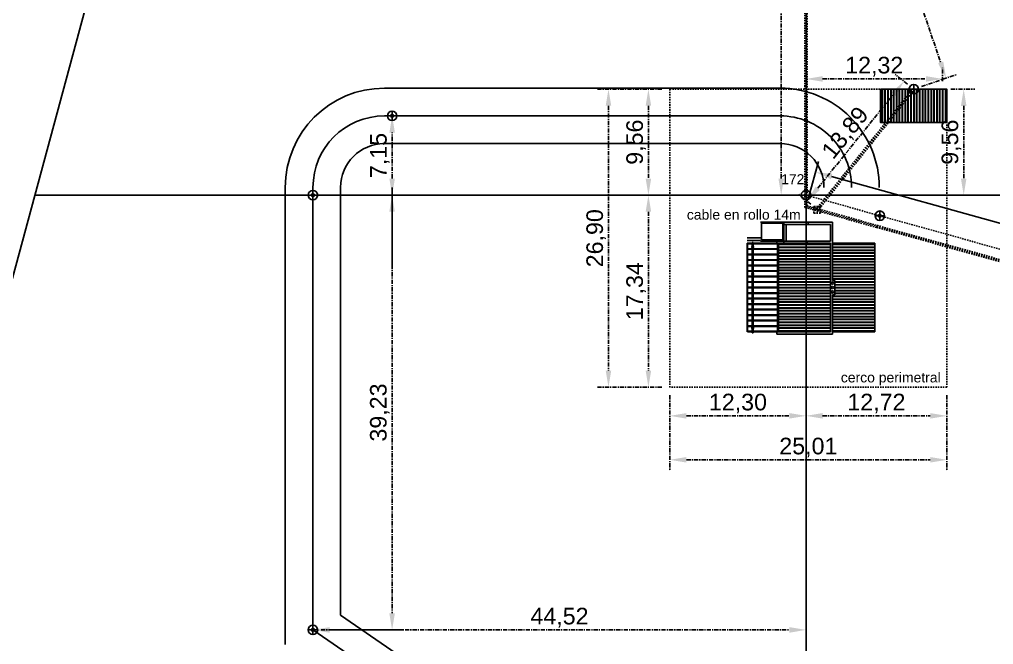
# Model space of a CAD drawing. Header units: millimetres. Extents: x 0 to 6982707, y 6395274 to 12792127.
# Drawn here: x 3491281.6 to 3491369.6, y 6395365 to 6395421.4 of the extents above; entities that cross this region are included whole.
import ezdxf

# ---------------------------------------------------------------- set-up
doc = ezdxf.new("R2010")
doc.units = ezdxf.units.MM
doc.header["$LTSCALE"] = 0.01
doc.linetypes.add('CENTER', pattern=[50.8, 31.75, -6.35, 6.35, -6.35])
doc.linetypes.add('DASHED', pattern=[19.05, 12.7, -6.35])
for name, color, linetype in [('auxiliar', 1, 'Continuous'), ('loteo', 4, 'Continuous'), ('mamposteria', 3, 'Continuous'), ('MEDIDALOTE', 2, 'Continuous')]:
    doc.layers.add(name, color=color, linetype=linetype)
doc.styles.add('ARIAL', font='arial.ttf')
doc.styles.add('FIJOS', font='times.ttf')
doc.styles.add('GENERAL', font='sanss___.ttf')
doc.dimstyles.new('implantacion', dxfattribs={"dimscale": 5, "dimtxt": 0.3, "dimasz": 0.3, "dimexe": 0.2, "dimexo": 0.145, "dimgap": 0.04, "dimtad": 1, "dimzin": 0, "dimdsep": 46, "dimlunit": 6, "dimtxsty": 'GENERAL', "dimcen": 0.2, "dimclrd": 251, "dimclre": 251, "dimclrt": 251, "dimaunit": 1, "dimadec": 3, "dimazin": 0, "dimtfac": 1, "dimtmove": 2, "dimatfit": 3, "dimldrblk": 'cotaangulo', "dimfxl": 1.25, "dimtolj": 1, "dimtzin": 0, "dimarcsym": 0})
doc.dimstyles.new('PERIMETRO', dxfattribs={"dimtxt": 10, "dimasz": 2, "dimexe": 1.25, "dimexo": 0.625, "dimgap": 0.01, "dimtad": 1, "dimjust": 2, "dimzin": 1, "dimdsep": 46, "dimtxsty": 'FIJOS', "dimblk1": 'NONE', "dimsah": 1, "dimcen": 0, "dimse1": 1, "dimse2": 1, "dimsd1": 1, "dimsd2": 1, "dimclrd": 256, "dimclre": 256, "dimclrt": 2, "dimaunit": 1, "dimadec": 0, "dimazin": 0, "dimtfac": 1, "dimtofl": 0, "dimtmove": 0, "dimatfit": 3, "dimldrblk": 'NONE', "dimfxl": 1, "dimtolj": 1, "dimtzin": 0, "dimarcsym": 0})

# ---------------------------------------------------------------- blocks, each defined once
blk = doc.blocks.new('*D31')
at = {"layer": 'Defpoints', "color": 0, "transparency": 16777216}
for p in [(3491305.292, 6395502.548), (3491308.32, 6395501.658), (3491265.393, 6395366.779)]:
    blk.add_point(p, dxfattribs=at)
at = {"layer": 'MEDIDALOTE', "color": 2, "transparency": 16777216, "insert": (3491286.747, 6395433.718), "char_height": 10, "attachment_point": 5, "rotation": 73.62332, "style": 'FIJOS'}
blk.add_mtext('\\A1;{\\fArial|b0|i0|c0|p34;\\H0.3x;\\C4;136.34}', dxfattribs=at)
blk = doc.blocks.new('_NONE')
at = {"color": 0, "linetype": 'ByBlock'}
blk.add_circle((0, 0), 0.25, dxfattribs=at)
blk = doc.blocks.new('*D37')
at = {"layer": 'Defpoints', "color": 0, "ltscale": 0.03, "transparency": 16777216}
for p in [(3491352.669, 6395404.493), (3491409.069, 6395392.169), (3491408.201, 6395389.05)]:
    blk.add_point(p, dxfattribs=at)
at = {"layer": 'mamposteria', "color": 251, "lineweight": -2, "ltscale": 0.03, "transparency": 16777216}
for p, q in [((3491352.863, 6395405.192), (3491353.804, 6395408.575)), ((3491354.981, 6395407.21), (3491407.623, 6395392.57)), ((3491408.396, 6395389.749), (3491409.337, 6395393.132))]:
    blk.add_line(p, q, dxfattribs=at)
at = {"layer": 'mamposteria', "color": 251, "ltscale": 0.03, "transparency": 16777216}
for points in [[(3491355.048, 6395407.45), (3491354.914, 6395406.969), (3491353.536, 6395407.611)], [(3491407.69, 6395392.811), (3491407.556, 6395392.33), (3491409.069, 6395392.169)]]:
    blk.add_solid(points, dxfattribs=at)
at = {"layer": 'mamposteria', "color": 251, "ltscale": 0.03, "transparency": 16777216, "insert": (3491381.599, 6395400.956), "char_height": 1.5, "attachment_point": 5, "rotation": 344.45954, "style": 'GENERAL'}
blk.add_mtext('\\A1;57,64', dxfattribs=at)
blk = doc.blocks.new('cotaangulo')
at = {"color": 3}
for points in [[(0, 0), (-1.273, 1.273)], [(0, 0), (-1.273, -1.273)]]:
    blk.add_lwpolyline(points, dxfattribs=at)
at = {"color": 1}
for points in [[(0, 0), (-2, 0)], [(0, -1.207), (0, 0), (0, 0.5)]]:
    blk.add_lwpolyline(points, dxfattribs=at)
blk = doc.blocks.new('*D38')
at = {"layer": 'Defpoints', "color": 0, "linetype": 'CENTER', "ltscale": 1.2, "transparency": 16777216}
for p in [(3491427.463, 6395454.593), (3491359.334, 6395403.675), (3491407.363, 6395397.771), (3491409.433, 6395389.746), (3491390.94, 6395323.235)]:
    blk.add_point(p, dxfattribs=at)
at = {"layer": 'loteo', "color": 251, "linetype": 'CENTER', "lineweight": -2, "ltscale": 1.2, "transparency": 16777216}
blk.add_arc((3491409.433, 6395389.746), 8.288, 84.84624, 154.07737, dxfattribs=at)
at = {"layer": 'loteo', "color": 251, "linetype": 'CENTER', "ltscale": 1.2, "transparency": 16777216}
for points in [[(3491410.222, 6395398.246), (3491410.132, 6395397.754), (3491411.653, 6395397.73)], [(3491402.213, 6395393.28), (3491401.745, 6395393.457), (3491401.448, 6395391.966)]]:
    blk.add_solid(points, dxfattribs=at)
at = {"layer": 'loteo', "color": 251, "linetype": 'CENTER', "ltscale": 1.2, "transparency": 16777216, "insert": (3491404.878, 6395397.808), "char_height": 1.5, "attachment_point": 5, "rotation": 29.46181, "style": 'GENERAL'}
blk.add_mtext('\\A1;90°0\'0"', dxfattribs=at)
blk = doc.blocks.new('*D39')
at = {"layer": 'Defpoints', "color": 0, "linetype": 'CENTER', "ltscale": 1.2, "transparency": 16777216}
for p in [(3491340.373, 6395388.193), (3491352.669, 6395388.193), (3491352.669, 6395385.616)]:
    blk.add_point(p, dxfattribs=at)
at = {"layer": 'loteo', "color": 251, "linetype": 'CENTER', "lineweight": -2, "ltscale": 1.2, "transparency": 16777216}
for p, q in [((3491340.373, 6395387.468), (3491340.373, 6395384.616)), ((3491352.669, 6395387.468), (3491352.669, 6395384.616)), ((3491341.873, 6395385.616), (3491351.169, 6395385.616))]:
    blk.add_line(p, q, dxfattribs=at)
at = {"layer": 'loteo', "color": 251, "linetype": 'CENTER', "ltscale": 1.2, "transparency": 16777216}
for points in [[(3491341.873, 6395385.866), (3491341.873, 6395385.366), (3491340.373, 6395385.616)], [(3491351.169, 6395385.866), (3491351.169, 6395385.366), (3491352.669, 6395385.616)]]:
    blk.add_solid(points, dxfattribs=at)
at = {"layer": 'loteo', "color": 251, "linetype": 'CENTER', "ltscale": 1.2, "transparency": 16777216, "insert": (3491346.521, 6395386.722), "char_height": 1.5, "attachment_point": 5, "style": 'GENERAL'}
blk.add_mtext('\\A1;12,30', dxfattribs=at)
blk = doc.blocks.new('*D40')
at = {"layer": 'Defpoints', "color": 0, "linetype": 'CENTER', "ltscale": 1.2, "transparency": 16777216}
for p in [(3491352.669, 6395388.193), (3491365.384, 6395388.193), (3491365.384, 6395385.616)]:
    blk.add_point(p, dxfattribs=at)
at = {"layer": 'loteo', "color": 251, "linetype": 'CENTER', "lineweight": -2, "ltscale": 1.2, "transparency": 16777216}
for p, q in [((3491352.669, 6395387.468), (3491352.669, 6395384.616)), ((3491365.384, 6395387.468), (3491365.384, 6395384.616)), ((3491354.169, 6395385.616), (3491363.884, 6395385.616))]:
    blk.add_line(p, q, dxfattribs=at)
at = {"layer": 'loteo', "color": 251, "linetype": 'CENTER', "ltscale": 1.2, "transparency": 16777216}
for points in [[(3491354.169, 6395385.866), (3491354.169, 6395385.366), (3491352.669, 6395385.616)], [(3491363.884, 6395385.866), (3491363.884, 6395385.366), (3491365.384, 6395385.616)]]:
    blk.add_solid(points, dxfattribs=at)
at = {"layer": 'loteo', "color": 251, "linetype": 'CENTER', "ltscale": 1.2, "transparency": 16777216, "insert": (3491359.026, 6395386.722), "char_height": 1.5, "attachment_point": 5, "style": 'GENERAL'}
blk.add_mtext('\\A1;12,72', dxfattribs=at)
blk = doc.blocks.new('*D41')
at = {"layer": 'Defpoints', "color": 0, "linetype": 'CENTER', "ltscale": 1.2, "transparency": 16777216}
for p in [(3491340.373, 6395415.093), (3491338.438, 6395405.531), (3491340.373, 6395405.531)]:
    blk.add_point(p, dxfattribs=at)
at = {"layer": 'loteo', "color": 251, "linetype": 'CENTER', "lineweight": -2, "ltscale": 1.2, "transparency": 16777216}
for p, q in [((3491339.648, 6395415.093), (3491337.438, 6395415.093)), ((3491338.438, 6395413.593), (3491338.438, 6395407.031)), ((3491339.648, 6395405.531), (3491337.438, 6395405.531))]:
    blk.add_line(p, q, dxfattribs=at)
at = {"layer": 'loteo', "color": 251, "linetype": 'CENTER', "ltscale": 1.2, "transparency": 16777216}
for points in [[(3491338.188, 6395413.593), (3491338.688, 6395413.593), (3491338.438, 6395415.093)], [(3491338.188, 6395407.031), (3491338.688, 6395407.031), (3491338.438, 6395405.531)]]:
    blk.add_solid(points, dxfattribs=at)
at = {"layer": 'loteo', "color": 251, "linetype": 'CENTER', "ltscale": 1.2, "transparency": 16777216, "insert": (3491337.332, 6395410.312), "char_height": 1.5, "attachment_point": 5, "rotation": 90, "style": 'GENERAL'}
blk.add_mtext('\\A1;9,56', dxfattribs=at)
blk = doc.blocks.new('*D42')
at = {"layer": 'Defpoints', "color": 0, "linetype": 'CENTER', "ltscale": 1.2, "transparency": 16777216}
for p in [(3491340.373, 6395405.531), (3491338.438, 6395388.193), (3491340.373, 6395388.193)]:
    blk.add_point(p, dxfattribs=at)
at = {"layer": 'loteo', "color": 251, "linetype": 'CENTER', "lineweight": -2, "ltscale": 1.2, "transparency": 16777216}
for p, q in [((3491339.648, 6395405.531), (3491337.438, 6395405.531)), ((3491338.438, 6395404.031), (3491338.438, 6395389.693)), ((3491339.648, 6395388.193), (3491337.438, 6395388.193))]:
    blk.add_line(p, q, dxfattribs=at)
at = {"layer": 'loteo', "color": 251, "linetype": 'CENTER', "ltscale": 1.2, "transparency": 16777216}
for points in [[(3491338.188, 6395404.031), (3491338.688, 6395404.031), (3491338.438, 6395405.531)], [(3491338.188, 6395389.693), (3491338.688, 6395389.693), (3491338.438, 6395388.193)]]:
    blk.add_solid(points, dxfattribs=at)
at = {"layer": 'loteo', "color": 251, "linetype": 'CENTER', "ltscale": 1.2, "transparency": 16777216, "insert": (3491337.332, 6395396.862), "char_height": 1.5, "attachment_point": 5, "rotation": 90, "style": 'GENERAL'}
blk.add_mtext('\\A1;17,34', dxfattribs=at)
blk = doc.blocks.new('*D43')
at = {"layer": 'Defpoints', "color": 0, "linetype": 'CENTER', "ltscale": 1.2, "transparency": 16777216}
for p in [(3491340.373, 6395415.093), (3491334.832, 6395388.193), (3491340.373, 6395388.193)]:
    blk.add_point(p, dxfattribs=at)
at = {"layer": 'loteo', "color": 251, "linetype": 'CENTER', "lineweight": -2, "ltscale": 1.2, "transparency": 16777216}
for p, q in [((3491339.648, 6395415.093), (3491333.832, 6395415.093)), ((3491334.832, 6395413.593), (3491334.832, 6395389.693)), ((3491339.648, 6395388.193), (3491333.832, 6395388.193))]:
    blk.add_line(p, q, dxfattribs=at)
at = {"layer": 'loteo', "color": 251, "linetype": 'CENTER', "ltscale": 1.2, "transparency": 16777216}
for points in [[(3491334.582, 6395413.593), (3491335.082, 6395413.593), (3491334.832, 6395415.093)], [(3491334.582, 6395389.693), (3491335.082, 6395389.693), (3491334.832, 6395388.193)]]:
    blk.add_solid(points, dxfattribs=at)
at = {"layer": 'loteo', "color": 251, "linetype": 'CENTER', "ltscale": 1.2, "transparency": 16777216, "insert": (3491333.725, 6395401.643), "char_height": 1.5, "attachment_point": 5, "rotation": 90, "style": 'GENERAL'}
blk.add_mtext('\\A1;26,90', dxfattribs=at)
blk = doc.blocks.new('*D44')
at = {"layer": 'Defpoints', "color": 0, "linetype": 'CENTER', "ltscale": 1.2, "transparency": 16777216}
for p in [(3491340.373, 6395388.193), (3491365.384, 6395388.193), (3491365.384, 6395381.648)]:
    blk.add_point(p, dxfattribs=at)
at = {"layer": 'loteo', "color": 251, "linetype": 'CENTER', "lineweight": -2, "ltscale": 1.2, "transparency": 16777216}
for p, q in [((3491340.373, 6395387.468), (3491340.373, 6395380.648)), ((3491365.384, 6395387.468), (3491365.384, 6395380.648)), ((3491341.873, 6395381.648), (3491363.884, 6395381.648))]:
    blk.add_line(p, q, dxfattribs=at)
at = {"layer": 'loteo', "color": 251, "linetype": 'CENTER', "ltscale": 1.2, "transparency": 16777216}
for points in [[(3491341.873, 6395381.898), (3491341.873, 6395381.398), (3491340.373, 6395381.648)], [(3491363.884, 6395381.898), (3491363.884, 6395381.398), (3491365.384, 6395381.648)]]:
    blk.add_solid(points, dxfattribs=at)
at = {"layer": 'loteo', "color": 251, "linetype": 'CENTER', "ltscale": 1.2, "transparency": 16777216, "insert": (3491352.879, 6395382.754), "char_height": 1.5, "attachment_point": 5, "style": 'GENERAL'}
blk.add_mtext('\\A1;25,01', dxfattribs=at)
blk = doc.blocks.new('*D45')
at = {"layer": 'Defpoints', "color": 0, "linetype": 'CENTER', "ltscale": 1.2, "transparency": 16777216}
for p in [(3491308.15, 6395366.3), (3491352.669, 6395366.3), (3491352.669, 6395366.3)]:
    blk.add_point(p, dxfattribs=at)
at = {"layer": 'loteo', "color": 251, "linetype": 'CENTER', "lineweight": -2, "ltscale": 1.2, "transparency": 16777216}
for p, q in [((3491308.15, 6395367.025), (3491308.15, 6395367.3)), ((3491352.669, 6395367.025), (3491352.669, 6395367.3)), ((3491309.65, 6395366.3), (3491351.169, 6395366.3))]:
    blk.add_line(p, q, dxfattribs=at)
at = {"layer": 'loteo', "color": 251, "linetype": 'CENTER', "ltscale": 1.2, "transparency": 16777216}
for points in [[(3491309.65, 6395366.55), (3491309.65, 6395366.05), (3491308.15, 6395366.3)], [(3491351.169, 6395366.55), (3491351.169, 6395366.05), (3491352.669, 6395366.3)]]:
    blk.add_solid(points, dxfattribs=at)
at = {"layer": 'loteo', "color": 251, "linetype": 'CENTER', "ltscale": 1.2, "transparency": 16777216, "insert": (3491330.409, 6395367.406), "char_height": 1.5, "attachment_point": 5, "style": 'GENERAL'}
blk.add_mtext('\\A1;44,52', dxfattribs=at)
blk = doc.blocks.new('*D33')
at = {"layer": 'Defpoints', "color": 0, "linetype": 'CENTER', "ltscale": 1.2, "transparency": 16777216}
for p in [(3491308.432, 6395405.531), (3491308.15, 6395366.3), (3491315.295, 6395366.3)]:
    blk.add_point(p, dxfattribs=at)
at = {"layer": 'loteo', "color": 251, "linetype": 'CENTER', "lineweight": -2, "ltscale": 1.2, "transparency": 16777216}
for p, q in [((3491309.157, 6395405.531), (3491316.295, 6395405.531)), ((3491315.295, 6395404.031), (3491315.295, 6395367.8)), ((3491308.875, 6395366.3), (3491316.295, 6395366.3))]:
    blk.add_line(p, q, dxfattribs=at)
at = {"layer": 'loteo', "color": 251, "linetype": 'CENTER', "ltscale": 1.2, "transparency": 16777216}
for points in [[(3491315.045, 6395404.031), (3491315.545, 6395404.031), (3491315.295, 6395405.531)], [(3491315.045, 6395367.8), (3491315.545, 6395367.8), (3491315.295, 6395366.3)]]:
    blk.add_solid(points, dxfattribs=at)
at = {"layer": 'loteo', "color": 251, "linetype": 'CENTER', "ltscale": 1.2, "transparency": 16777216, "insert": (3491314.188, 6395385.916), "char_height": 1.5, "attachment_point": 5, "rotation": 90, "style": 'GENERAL'}
blk.add_mtext('\\A1;39,23', dxfattribs=at)
blk = doc.blocks.new('*D34')
at = {"layer": 'Defpoints', "color": 0, "linetype": 'CENTER', "ltscale": 1.2, "transparency": 16777216}
for p in [(3491314.857, 6395412.683), (3491315.3, 6395412.683), (3491314.857, 6395405.531)]:
    blk.add_point(p, dxfattribs=at)
at = {"layer": 'loteo', "color": 251, "linetype": 'CENTER', "lineweight": -2, "ltscale": 1.2, "transparency": 16777216}
for p, q in [((3491315.582, 6395412.683), (3491316.3, 6395412.683)), ((3491315.3, 6395407.031), (3491315.3, 6395411.183)), ((3491315.582, 6395405.531), (3491316.3, 6395405.531))]:
    blk.add_line(p, q, dxfattribs=at)
at = {"layer": 'loteo', "color": 251, "linetype": 'CENTER', "ltscale": 1.2, "transparency": 16777216}
for points in [[(3491315.05, 6395411.183), (3491315.55, 6395411.183), (3491315.3, 6395412.683)], [(3491315.05, 6395407.031), (3491315.55, 6395407.031), (3491315.3, 6395405.531)]]:
    blk.add_solid(points, dxfattribs=at)
at = {"layer": 'loteo', "color": 251, "linetype": 'CENTER', "ltscale": 1.2, "transparency": 16777216, "insert": (3491314.193, 6395409.107), "char_height": 1.5, "attachment_point": 5, "rotation": 90, "style": 'GENERAL'}
blk.add_mtext('\\A1;7,15', dxfattribs=at)
blk = doc.blocks.new('*D46')
at = {"layer": 'Defpoints', "color": 0, "linetype": 'CENTER', "ltscale": 1.2, "transparency": 16777216}
for p in [(3491350.428, 6395443.631), (3491352.669, 6395443.631), (3491352.669, 6395405.531)]:
    blk.add_point(p, dxfattribs=at)
at = {"layer": 'loteo', "color": 251, "linetype": 'CENTER', "lineweight": -2, "ltscale": 1.2, "transparency": 16777216}
for p, q in [((3491351.944, 6395443.631), (3491349.428, 6395443.631)), ((3491350.428, 6395407.031), (3491350.428, 6395442.131)), ((3491351.944, 6395405.531), (3491349.428, 6395405.531))]:
    blk.add_line(p, q, dxfattribs=at)
at = {"layer": 'loteo', "color": 251, "linetype": 'CENTER', "ltscale": 1.2, "transparency": 16777216}
for points in [[(3491350.178, 6395442.131), (3491350.678, 6395442.131), (3491350.428, 6395443.631)], [(3491350.178, 6395407.031), (3491350.678, 6395407.031), (3491350.428, 6395405.531)]]:
    blk.add_solid(points, dxfattribs=at)
at = {"layer": 'loteo', "color": 251, "linetype": 'CENTER', "ltscale": 1.2, "transparency": 16777216, "insert": (3491349.321, 6395424.581), "char_height": 1.5, "attachment_point": 5, "rotation": 90, "style": 'GENERAL'}
blk.add_mtext('\\A1;38,10', dxfattribs=at)
blk = doc.blocks.new('*D47')
at = {"layer": 'Defpoints', "color": 0, "linetype": 'CENTER', "ltscale": 1.2, "transparency": 16777216}
for p in [(3491361.511, 6395415.801), (3491362.394, 6395415.088), (3491353.669, 6395404.275)]:
    blk.add_point(p, dxfattribs=at)
at = {"layer": 'loteo', "color": 251, "linetype": 'CENTER', "lineweight": -2, "ltscale": 1.2, "transparency": 16777216}
for p, q in [((3491361.83, 6395415.543), (3491360.732, 6395416.429)), ((3491353.727, 6395406.156), (3491360.569, 6395414.634)), ((3491353.104, 6395404.731), (3491352.007, 6395405.616))]:
    blk.add_line(p, q, dxfattribs=at)
at = {"layer": 'loteo', "color": 251, "linetype": 'CENTER', "ltscale": 1.2, "transparency": 16777216}
for points in [[(3491360.374, 6395414.791), (3491360.763, 6395414.477), (3491361.511, 6395415.801)], [(3491353.533, 6395406.313), (3491353.922, 6395405.999), (3491352.785, 6395404.988)]]:
    blk.add_solid(points, dxfattribs=at)
at = {"layer": 'loteo', "color": 251, "linetype": 'CENTER', "ltscale": 1.2, "transparency": 16777216, "insert": (3491356.287, 6395411.089), "char_height": 1.5, "attachment_point": 5, "rotation": 51.09766, "style": 'GENERAL'}
blk.add_mtext('\\A1;13,89', dxfattribs=at)
blk = doc.blocks.new('*D48')
at = {"layer": 'Defpoints', "color": 0, "linetype": 'CENTER', "ltscale": 1.2, "transparency": 16777216}
for p in [(3491365.024, 6395415.088), (3491365.384, 6395405.531), (3491366.905, 6395405.531)]:
    blk.add_point(p, dxfattribs=at)
at = {"layer": 'loteo', "color": 251, "linetype": 'CENTER', "lineweight": -2, "ltscale": 1.2, "transparency": 16777216}
for p, q in [((3491365.749, 6395415.088), (3491367.905, 6395415.088)), ((3491366.905, 6395413.588), (3491366.905, 6395407.031)), ((3491366.109, 6395405.531), (3491367.905, 6395405.531))]:
    blk.add_line(p, q, dxfattribs=at)
at = {"layer": 'loteo', "color": 251, "linetype": 'CENTER', "ltscale": 1.2, "transparency": 16777216}
for points in [[(3491366.655, 6395413.588), (3491367.155, 6395413.588), (3491366.905, 6395415.088)], [(3491366.655, 6395407.031), (3491367.155, 6395407.031), (3491366.905, 6395405.531)]]:
    blk.add_solid(points, dxfattribs=at)
at = {"layer": 'loteo', "color": 251, "linetype": 'CENTER', "ltscale": 1.2, "transparency": 16777216, "insert": (3491365.799, 6395410.31), "char_height": 1.5, "attachment_point": 5, "rotation": 90, "style": 'GENERAL'}
blk.add_mtext('\\A1;9,56', dxfattribs=at)
blk = doc.blocks.new('*D49')
at = {"layer": 'Defpoints', "color": 0, "linetype": 'CENTER', "ltscale": 1.2, "transparency": 16777216}
for p in [(3491364.991, 6395416.017), (3491352.669, 6395415.093), (3491364.991, 6395415.088)]:
    blk.add_point(p, dxfattribs=at)
at = {"layer": 'loteo', "color": 251, "linetype": 'CENTER', "lineweight": -2, "ltscale": 1.2, "transparency": 16777216}
for p, q in [((3491352.669, 6395415.818), (3491352.669, 6395417.017)), ((3491364.991, 6395415.813), (3491364.991, 6395417.017)), ((3491354.169, 6395416.017), (3491363.491, 6395416.017))]:
    blk.add_line(p, q, dxfattribs=at)
at = {"layer": 'loteo', "color": 251, "linetype": 'CENTER', "ltscale": 1.2, "transparency": 16777216}
for points in [[(3491354.169, 6395416.267), (3491354.169, 6395415.767), (3491352.669, 6395416.017)], [(3491363.491, 6395416.267), (3491363.491, 6395415.767), (3491364.991, 6395416.017)]]:
    blk.add_solid(points, dxfattribs=at)
at = {"layer": 'loteo', "color": 251, "linetype": 'CENTER', "ltscale": 1.2, "transparency": 16777216, "insert": (3491358.83, 6395417.124), "char_height": 1.5, "attachment_point": 5, "style": 'GENERAL'}
blk.add_mtext('\\A1;12,32', dxfattribs=at)
blk = doc.blocks.new('*D52')
at = {"layer": 'Defpoints', "color": 0, "linetype": 'CENTER', "ltscale": 1.2, "transparency": 16777216}
for p in [(3491352.669, 6395443.636), (3491365.313, 6395416.087), (3491362.398, 6395415.093)]:
    blk.add_point(p, dxfattribs=at)
at = {"layer": 'loteo', "color": 251, "linetype": 'CENTER', "lineweight": -2, "ltscale": 1.2, "transparency": 16777216}
for p, q in [((3491353.355, 6395443.87), (3491356.53, 6395444.953)), ((3491356.068, 6395443.21), (3491364.829, 6395417.507)), ((3491363.084, 6395415.327), (3491366.26, 6395416.41))]:
    blk.add_line(p, q, dxfattribs=at)
at = {"layer": 'loteo', "color": 251, "linetype": 'CENTER', "ltscale": 1.2, "transparency": 16777216}
for points in [[(3491356.305, 6395443.291), (3491355.831, 6395443.13), (3491355.584, 6395444.63)], [(3491365.066, 6395417.587), (3491364.593, 6395417.426), (3491365.313, 6395416.087)]]:
    blk.add_solid(points, dxfattribs=at)
at = {"layer": 'loteo', "color": 251, "linetype": 'CENTER', "ltscale": 1.2, "transparency": 16777216, "insert": (3491361.496, 6395430.715), "char_height": 1.5, "attachment_point": 5, "rotation": 288.82282, "style": 'GENERAL'}
blk.add_mtext('\\A1;30,16', dxfattribs=at)

msp = doc.modelspace()

# ---------------------------------------------------------------- linework, layer by layer
at = {"layer": 'auxiliar', "linetype": 'DASHED'}
for p, q in [((3491352.569, 6395404.417), (3491352.569, 6395443.631)), ((3491352.669, 6395404.493), (3491352.669, 6395443.631)), ((3491352.771, 6395404.568), (3491352.769, 6395443.631)), ((3491340.373, 6395415.093), (3491365.384, 6395415.093)), ((3491340.373, 6395415.093), (3491340.373, 6395388.193)), ((3491353.591, 6395404.277), (3491362.316, 6395415.151)), ((3491353.669, 6395404.215), (3491362.394, 6395415.088)), ((3491353.747, 6395404.152), (3491362.472, 6395415.025)), ((3491359.384, 6395415.093), (3491359.384, 6395412.093)), ((3491365.384, 6395415.093), (3491365.384, 6395388.193)), ((3491359.384, 6395412.093), (3491365.384, 6395412.093)), ((3491352.669, 6395405.531), (3491359.334, 6395403.675)), ((3491352.569, 6395404.417), (3491359.039, 6395402.616)), ((3491352.669, 6395404.493), (3491359.066, 6395402.712)), ((3491352.771, 6395404.568), (3491359.093, 6395402.808)), ((3491353.969, 6395404.515), (3491353.369, 6395404.515)), ((3491353.369, 6395403.915), (3491353.369, 6395404.515)), ((3491353.969, 6395404.215), (3491353.369, 6395404.215)), ((3491353.669, 6395403.915), (3491353.669, 6395404.515)), ((3491353.969, 6395403.915), (3491353.969, 6395404.515)), ((3491353.969, 6395403.915), (3491353.369, 6395403.915)), ((3491359.334, 6395403.675), (3491409.433, 6395389.746)), ((3491359.039, 6395402.616), (3491408.271, 6395388.927)), ((3491359.066, 6395402.712), (3491408.298, 6395389.023)), ((3491359.093, 6395402.808), (3491408.325, 6395389.12)), ((3491365.384, 6395388.193), (3491340.373, 6395388.193))]:
    msp.add_line(p, q, dxfattribs=at)
at = {"layer": 'loteo', "ltscale": 0.01}
for p, q in [((3491307.539, 6395496.031), (3491268.789, 6395352.914)), ((3491315.3, 6395412.256), (3491315.299, 6395413.11)), ((3491314.873, 6395412.683), (3491315.3, 6395412.683)), ((3491315.3, 6395412.683), (3491315.727, 6395412.683)), ((3491308.15, 6395405.104), (3491308.149, 6395405.958)), ((3491307.723, 6395405.531), (3491308.15, 6395405.531)), ((3491308.15, 6395405.531), (3491308.577, 6395405.531)), ((3491352.242, 6395405.531), (3491352.669, 6395405.531)), ((3491352.242, 6395405.531), (3491352.669, 6395405.531)), ((3491352.669, 6395405.531), (3491353.096, 6395405.531)), ((3491352.669, 6395405.531), (3491353.096, 6395405.531)), ((3491358.907, 6395403.675), (3491359.334, 6395403.675)), ((3491358.907, 6395403.675), (3491359.334, 6395403.675)), ((3491359.335, 6395403.248), (3491359.333, 6395404.102)), ((3491359.334, 6395403.675), (3491359.761, 6395403.675)), ((3491350.669, 6395403.093), (3491355.069, 6395403.093)), ((3491350.669, 6395402.893), (3491350.669, 6395403.093)), ((3491350.669, 6395402.893), (3491350.669, 6395401.393)), ((3491355.069, 6395401.393), (3491355.069, 6395403.093)), ((3491355.069, 6395401.583), (3491355.069, 6395401.393)), ((3491350.019, 6395401.393), (3491350.019, 6395401.193)), ((3491350.469, 6395401.393), (3491350.019, 6395401.393)), ((3491350.019, 6395401.393), (3491350.669, 6395401.393)), ((3491350.469, 6395401.193), (3491350.019, 6395401.193)), ((3491350.669, 6395401.193), (3491350.019, 6395401.193)), ((3491350.089, 6395401.193), (3491350.089, 6395393.193)), ((3491350.189, 6395401.193), (3491354.869, 6395401.193)), ((3491350.189, 6395401.193), (3491354.869, 6395401.193)), ((3491350.189, 6395401.193), (3491350.189, 6395393.193)), ((3491354.869, 6395401.193), (3491350.189, 6395401.193)), ((3491350.669, 6395401.393), (3491350.669, 6395401.193)), ((3491350.669, 6395401.193), (3491354.869, 6395401.193)), ((3491354.869, 6395398.493), (3491354.869, 6395401.193)), ((3491355.069, 6395401.393), (3491355.069, 6395398.493)), ((3491355.069, 6395401.193), (3491358.884, 6395401.193)), ((3491355.069, 6395401.193), (3491358.884, 6395401.193)), ((3491358.884, 6395401.193), (3491355.069, 6395401.193)), ((3491358.884, 6395401.193), (3491358.884, 6395393.193)), ((3491358.884, 6395401.193), (3491358.884, 6395393.193)), ((3491354.869, 6395397.593), (3491354.869, 6395398.493)), ((3491355.069, 6395398.493), (3491355.069, 6395397.843)), ((3491354.869, 6395397.593), (3491354.869, 6395393.193)), ((3491355.259, 6395397.843), (3491355.069, 6395397.843)), ((3491355.259, 6395397.843), (3491355.259, 6395396.543)), ((3491355.069, 6395396.543), (3491355.069, 6395392.993)), ((3491355.259, 6395396.543), (3491355.069, 6395396.543)), ((3491350.019, 6395393.193), (3491350.019, 6395392.993)), ((3491350.669, 6395393.193), (3491350.019, 6395393.193)), ((3491350.019, 6395392.993), (3491355.069, 6395392.993)), ((3491354.869, 6395393.193), (3491350.669, 6395393.193)), ((3491355.069, 6395393.193), (3491358.884, 6395393.193)), ((3491355.069, 6395393.193), (3491358.884, 6395393.193)), ((3491308.15, 6395365.873), (3491308.149, 6395366.727)), ((3491307.723, 6395366.3), (3491308.15, 6395366.3)), ((3491308.15, 6395366.3), (3491308.577, 6395366.3))]:
    msp.add_line(p, q, dxfattribs=at)
at = {"layer": 'loteo', "color": 222, "linetype": 'Continuous', "ltscale": 0.01}
for p, q in [((3491352.669, 6395480.634), (3491352.669, 6395332.539)), ((3491361.967, 6395415.088), (3491362.394, 6395415.088)), ((3491362.395, 6395414.661), (3491362.393, 6395415.515)), ((3491362.394, 6395415.088), (3491362.821, 6395415.088)), ((3491352.669, 6395405.104), (3491352.668, 6395405.958)), ((3491352.669, 6395405.104), (3491352.668, 6395405.958)), ((3491352.669, 6395405.104), (3491352.668, 6395405.958)), ((3491352.669, 6395405.531), (3491283.036, 6395405.531)), ((3491352.669, 6395405.531), (3491413.822, 6395405.531)), ((3491352.669, 6395405.531), (3491353.096, 6395405.531))]:
    msp.add_line(p, q, dxfattribs=at)
at = {"layer": 'loteo', "ltscale": 0.01}
msp.add_lwpolyline([(3491359.384, 6395415.093), (3491365.384, 6395415.093), (3491365.384, 6395412.093), (3491359.384, 6395412.093)], close=True, dxfattribs=at)
at = {"layer": 'loteo', "color": 222, "linetype": 'Continuous', "ltscale": 0.01}
for centre in [(3491362.394, 6395415.088), (3491352.669, 6395405.531)]:
    msp.add_circle(centre, 0.427, dxfattribs=at)
at = {"layer": 'loteo', "ltscale": 0.01}
for centre, radius in [((3491315.3, 6395412.683), 0.427), ((3491315.3, 6395412.683), 0.127), ((3491308.15, 6395405.531), 0.427), ((3491308.15, 6395405.531), 0.127), ((3491359.334, 6395403.675), 0.427), ((3491359.334, 6395403.675), 0.127), ((3491359.334, 6395403.675), 0.127), ((3491355.064, 6395397.593), 0.1), ((3491355.064, 6395397.193), 0.1), ((3491355.064, 6395396.793), 0.1), ((3491308.15, 6395366.3), 0.427), ((3491308.15, 6395366.3), 0.127)]:
    msp.add_circle(centre, radius, dxfattribs=at)
at = {"layer": 'mamposteria', "color": 251, "ltscale": 0.03}
for p, q in [((3491314.6, 6395415.183), (3491350.334, 6395415.183)), ((3491359.534, 6395415.093), (3491359.534, 6395412.093)), ((3491359.564, 6395415.093), (3491359.564, 6395412.093)), ((3491359.794, 6395415.093), (3491359.794, 6395412.093)), ((3491359.824, 6395415.093), (3491359.824, 6395412.093)), ((3491360.054, 6395415.093), (3491360.054, 6395412.093)), ((3491360.084, 6395415.093), (3491360.084, 6395412.093)), ((3491360.314, 6395415.093), (3491360.314, 6395412.093)), ((3491360.344, 6395415.093), (3491360.344, 6395412.093)), ((3491360.574, 6395415.093), (3491360.574, 6395412.093)), ((3491360.574, 6395415.093), (3491360.574, 6395412.093)), ((3491360.604, 6395415.093), (3491360.604, 6395412.093)), ((3491360.834, 6395415.093), (3491360.834, 6395412.093)), ((3491360.864, 6395415.093), (3491360.864, 6395412.093)), ((3491361.094, 6395415.093), (3491361.094, 6395412.093)), ((3491361.124, 6395415.093), (3491361.124, 6395412.093)), ((3491361.354, 6395415.093), (3491361.354, 6395412.093)), ((3491361.384, 6395415.093), (3491361.384, 6395412.093)), ((3491361.614, 6395415.093), (3491361.614, 6395412.093)), ((3491361.644, 6395415.093), (3491361.644, 6395412.093)), ((3491361.874, 6395415.093), (3491361.874, 6395412.093)), ((3491361.904, 6395415.093), (3491361.904, 6395412.093)), ((3491362.134, 6395415.093), (3491362.134, 6395412.093)), ((3491362.134, 6395415.093), (3491362.134, 6395412.093)), ((3491362.164, 6395415.093), (3491362.164, 6395412.093)), ((3491362.394, 6395415.093), (3491362.394, 6395412.093)), ((3491362.424, 6395415.093), (3491362.424, 6395412.093)), ((3491362.654, 6395415.093), (3491362.654, 6395412.093)), ((3491362.684, 6395415.093), (3491362.684, 6395412.093)), ((3491362.914, 6395415.093), (3491362.914, 6395412.093)), ((3491362.944, 6395415.093), (3491362.944, 6395412.093)), ((3491363.174, 6395415.093), (3491363.174, 6395412.093)), ((3491363.204, 6395415.093), (3491363.204, 6395412.093)), ((3491363.434, 6395415.093), (3491363.434, 6395412.093)), ((3491363.434, 6395415.093), (3491363.434, 6395412.093)), ((3491363.464, 6395415.093), (3491363.464, 6395412.093)), ((3491363.694, 6395415.093), (3491363.694, 6395412.093)), ((3491363.724, 6395415.093), (3491363.724, 6395412.093)), ((3491363.954, 6395415.093), (3491363.954, 6395412.093)), ((3491363.984, 6395415.093), (3491363.984, 6395412.093)), ((3491364.214, 6395415.093), (3491364.214, 6395412.093)), ((3491364.244, 6395415.093), (3491364.244, 6395412.093)), ((3491364.474, 6395415.093), (3491364.474, 6395412.093)), ((3491364.504, 6395415.093), (3491364.504, 6395412.093)), ((3491364.734, 6395415.093), (3491364.734, 6395412.093)), ((3491364.734, 6395415.093), (3491364.734, 6395412.093)), ((3491364.764, 6395415.093), (3491364.764, 6395412.093)), ((3491364.994, 6395415.093), (3491364.994, 6395412.093)), ((3491365.024, 6395415.093), (3491365.024, 6395412.093)), ((3491365.254, 6395415.093), (3491365.254, 6395412.093)), ((3491365.284, 6395415.093), (3491365.284, 6395412.093)), ((3491314.6, 6395412.683), (3491350.334, 6395412.683)), ((3491314.6, 6395410.183), (3491350.334, 6395410.183)), ((3491305.65, 6395406.233), (3491305.65, 6395364.983)), ((3491308.15, 6395406.233), (3491308.15, 6395399.14)), ((3491310.65, 6395406.233), (3491310.65, 6395367.617)), ((3491315.3, 6395406.233), (3491315.3, 6395399.14)), ((3491350.669, 6395403.093), (3491348.553, 6395403.093)), ((3491348.653, 6395401.493), (3491348.653, 6395402.993)), ((3491350.569, 6395402.993), (3491348.653, 6395402.993)), ((3491350.569, 6395401.493), (3491350.569, 6395402.993)), ((3491350.669, 6395402.893), (3491352.859, 6395402.893)), ((3491350.869, 6395402.893), (3491350.869, 6395401.393)), ((3491352.859, 6395402.893), (3491352.859, 6395403.093)), ((3491352.859, 6395402.893), (3491352.859, 6395403.093)), ((3491352.859, 6395402.893), (3491354.869, 6395402.893)), ((3491354.869, 6395401.393), (3491354.869, 6395402.893)), ((3491348.553, 6395401.693), (3491347.353, 6395401.693)), ((3491348.553, 6395401.443), (3491347.353, 6395401.443)), ((3491347.353, 6395401.193), (3491347.353, 6395393.193)), ((3491347.353, 6395401.193), (3491347.353, 6395393.193)), ((3491350.669, 6395401.193), (3491347.353, 6395401.193)), ((3491350.019, 6395401.193), (3491347.353, 6395401.193)), ((3491350.469, 6395401.193), (3491347.369, 6395401.193)), ((3491347.373, 6395401.192), (3491350.089, 6395401.192)), ((3491347.373, 6395401.142), (3491347.373, 6395401.192)), ((3491347.373, 6395401.173), (3491347.373, 6395393.213)), ((3491347.373, 6395401.142), (3491350.089, 6395401.142)), ((3491347.373, 6395400.695), (3491350.089, 6395400.695)), ((3491347.373, 6395400.695), (3491347.373, 6395400.645)), ((3491347.373, 6395400.645), (3491350.089, 6395400.645)), ((3491347.813, 6395401.272), (3491347.813, 6395401.192)), ((3491347.813, 6395401.272), (3491347.893, 6395401.272)), ((3491347.813, 6395401.142), (3491347.813, 6395400.695)), ((3491347.813, 6395400.645), (3491347.813, 6395400.198)), ((3491347.893, 6395401.272), (3491347.893, 6395401.192)), ((3491347.893, 6395401.142), (3491347.893, 6395400.695)), ((3491347.893, 6395400.645), (3491347.893, 6395400.198)), ((3491350.019, 6395401.393), (3491348.553, 6395401.393)), ((3491350.569, 6395401.493), (3491348.653, 6395401.493)), ((3491354.869, 6395401.093), (3491350.189, 6395401.093)), ((3491354.869, 6395401.063), (3491350.189, 6395401.063)), ((3491354.869, 6395400.833), (3491350.189, 6395400.833)), ((3491354.869, 6395400.833), (3491350.189, 6395400.833)), ((3491354.869, 6395400.803), (3491350.189, 6395400.803)), ((3491350.669, 6395401.393), (3491354.869, 6395401.393)), ((3491352.769, 6395401.193), (3491352.769, 6395401.393)), ((3491352.769, 6395401.193), (3491352.769, 6395401.393)), ((3491358.884, 6395401.093), (3491355.069, 6395401.093)), ((3491358.884, 6395401.063), (3491355.069, 6395401.063)), ((3491358.884, 6395400.833), (3491355.069, 6395400.833)), ((3491358.884, 6395400.833), (3491355.069, 6395400.833)), ((3491358.884, 6395400.803), (3491355.069, 6395400.803)), ((3491347.373, 6395400.198), (3491350.089, 6395400.198)), ((3491347.373, 6395400.198), (3491347.373, 6395400.148)), ((3491347.373, 6395400.148), (3491350.089, 6395400.148)), ((3491347.813, 6395400.148), (3491347.813, 6395399.702)), ((3491347.893, 6395400.148), (3491347.893, 6395399.702)), ((3491354.869, 6395400.573), (3491350.189, 6395400.573)), ((3491354.869, 6395400.543), (3491350.189, 6395400.543)), ((3491354.869, 6395400.313), (3491350.189, 6395400.313)), ((3491354.869, 6395400.283), (3491350.189, 6395400.283)), ((3491354.869, 6395400.053), (3491350.189, 6395400.053)), ((3491354.869, 6395400.023), (3491350.189, 6395400.023)), ((3491354.869, 6395399.793), (3491350.189, 6395399.793)), ((3491354.869, 6395399.763), (3491350.189, 6395399.763)), ((3491358.884, 6395400.573), (3491355.069, 6395400.573)), ((3491358.884, 6395400.543), (3491355.069, 6395400.543)), ((3491358.884, 6395400.313), (3491355.069, 6395400.313)), ((3491358.884, 6395400.283), (3491355.069, 6395400.283)), ((3491358.884, 6395400.053), (3491355.069, 6395400.053)), ((3491358.884, 6395400.023), (3491355.069, 6395400.023)), ((3491358.884, 6395399.793), (3491355.069, 6395399.793)), ((3491358.884, 6395399.763), (3491355.069, 6395399.763)), ((3491308.15, 6395399.14), (3491308.15, 6395366.3)), ((3491347.373, 6395399.702), (3491350.089, 6395399.702)), ((3491347.373, 6395399.702), (3491347.373, 6395399.652)), ((3491347.373, 6395399.652), (3491350.089, 6395399.652)), ((3491347.373, 6395399.205), (3491350.089, 6395399.205)), ((3491347.373, 6395399.205), (3491347.373, 6395399.155)), ((3491347.373, 6395399.155), (3491350.089, 6395399.155)), ((3491347.813, 6395399.652), (3491347.813, 6395399.205)), ((3491347.813, 6395399.155), (3491347.813, 6395398.708)), ((3491347.893, 6395399.652), (3491347.893, 6395399.205)), ((3491347.893, 6395399.155), (3491347.893, 6395398.708)), ((3491354.869, 6395399.533), (3491350.189, 6395399.533)), ((3491354.869, 6395399.533), (3491350.189, 6395399.533)), ((3491354.869, 6395399.503), (3491350.189, 6395399.503)), ((3491354.869, 6395399.273), (3491350.189, 6395399.273)), ((3491354.869, 6395399.243), (3491350.189, 6395399.243)), ((3491354.869, 6395399.013), (3491350.189, 6395399.013)), ((3491354.869, 6395398.983), (3491350.189, 6395398.983)), ((3491358.884, 6395399.533), (3491355.069, 6395399.533)), ((3491358.884, 6395399.533), (3491355.069, 6395399.533)), ((3491358.884, 6395399.503), (3491355.069, 6395399.503)), ((3491358.884, 6395399.273), (3491355.069, 6395399.273)), ((3491358.884, 6395399.243), (3491355.069, 6395399.243)), ((3491358.884, 6395399.013), (3491355.069, 6395399.013)), ((3491358.884, 6395398.983), (3491355.069, 6395398.983)), ((3491347.373, 6395398.708), (3491350.089, 6395398.708)), ((3491347.373, 6395398.708), (3491347.373, 6395398.658)), ((3491347.373, 6395398.658), (3491350.089, 6395398.658)), ((3491347.373, 6395398.211), (3491350.089, 6395398.211)), ((3491347.373, 6395398.211), (3491347.373, 6395398.161)), ((3491347.373, 6395398.161), (3491350.089, 6395398.161)), ((3491347.813, 6395398.658), (3491347.813, 6395398.211)), ((3491347.813, 6395398.161), (3491347.813, 6395397.714)), ((3491347.893, 6395398.658), (3491347.893, 6395398.211)), ((3491347.893, 6395398.161), (3491347.893, 6395397.714)), ((3491354.869, 6395398.753), (3491350.189, 6395398.753)), ((3491354.869, 6395398.723), (3491350.189, 6395398.723)), ((3491354.869, 6395398.493), (3491350.189, 6395398.493)), ((3491354.869, 6395398.463), (3491350.189, 6395398.463)), ((3491354.869, 6395398.233), (3491350.189, 6395398.233)), ((3491354.869, 6395398.233), (3491350.189, 6395398.233)), ((3491354.869, 6395398.203), (3491350.189, 6395398.203)), ((3491358.884, 6395398.753), (3491355.069, 6395398.753)), ((3491358.884, 6395398.723), (3491355.069, 6395398.723)), ((3491358.884, 6395398.493), (3491355.069, 6395398.493)), ((3491358.884, 6395398.463), (3491355.069, 6395398.463)), ((3491358.884, 6395398.233), (3491355.069, 6395398.233)), ((3491358.884, 6395398.233), (3491355.069, 6395398.233)), ((3491358.884, 6395398.203), (3491355.069, 6395398.203)), ((3491347.373, 6395397.714), (3491350.089, 6395397.714)), ((3491347.373, 6395397.714), (3491347.373, 6395397.664)), ((3491347.373, 6395397.664), (3491350.089, 6395397.664)), ((3491347.373, 6395397.218), (3491350.089, 6395397.218)), ((3491347.373, 6395397.218), (3491347.373, 6395397.168)), ((3491347.373, 6395397.168), (3491350.089, 6395397.168)), ((3491347.813, 6395397.664), (3491347.813, 6395397.218)), ((3491347.813, 6395397.168), (3491347.813, 6395396.721)), ((3491347.893, 6395397.664), (3491347.893, 6395397.218)), ((3491347.893, 6395397.168), (3491347.893, 6395396.721)), ((3491354.869, 6395397.973), (3491350.189, 6395397.973)), ((3491354.869, 6395397.943), (3491350.189, 6395397.943)), ((3491354.869, 6395397.713), (3491350.189, 6395397.713)), ((3491354.869, 6395397.683), (3491350.189, 6395397.683)), ((3491354.869, 6395397.453), (3491350.189, 6395397.453)), ((3491354.869, 6395397.423), (3491350.189, 6395397.423)), ((3491354.869, 6395397.193), (3491350.189, 6395397.193)), ((3491354.869, 6395397.163), (3491350.189, 6395397.163)), ((3491358.884, 6395397.973), (3491355.069, 6395397.973)), ((3491358.884, 6395397.943), (3491355.069, 6395397.943)), ((3491358.884, 6395397.713), (3491355.259, 6395397.713)), ((3491358.884, 6395397.683), (3491355.259, 6395397.683)), ((3491358.884, 6395397.453), (3491355.259, 6395397.453)), ((3491358.884, 6395397.423), (3491355.259, 6395397.423)), ((3491358.884, 6395397.193), (3491355.259, 6395397.193)), ((3491358.884, 6395397.163), (3491355.259, 6395397.163)), ((3491347.373, 6395396.721), (3491350.089, 6395396.721)), ((3491347.373, 6395396.721), (3491347.373, 6395396.671)), ((3491347.373, 6395396.671), (3491350.089, 6395396.671)), ((3491347.813, 6395396.671), (3491347.813, 6395396.224)), ((3491347.893, 6395396.671), (3491347.893, 6395396.224)), ((3491354.869, 6395396.933), (3491350.189, 6395396.933)), ((3491354.869, 6395396.903), (3491350.189, 6395396.903)), ((3491354.869, 6395396.903), (3491350.189, 6395396.903)), ((3491354.869, 6395396.673), (3491350.189, 6395396.673)), ((3491354.869, 6395396.643), (3491350.189, 6395396.643)), ((3491354.869, 6395396.413), (3491350.189, 6395396.413)), ((3491354.869, 6395396.383), (3491350.189, 6395396.383)), ((3491358.884, 6395396.413), (3491355.069, 6395396.413)), ((3491358.884, 6395396.383), (3491355.069, 6395396.383)), ((3491358.884, 6395396.933), (3491355.259, 6395396.933)), ((3491358.884, 6395396.903), (3491355.259, 6395396.903)), ((3491358.884, 6395396.903), (3491355.259, 6395396.903)), ((3491358.884, 6395396.673), (3491355.259, 6395396.673)), ((3491358.884, 6395396.643), (3491355.259, 6395396.643)), ((3491347.373, 6395396.224), (3491350.089, 6395396.224)), ((3491347.373, 6395396.224), (3491347.373, 6395396.174)), ((3491347.373, 6395396.174), (3491350.089, 6395396.174)), ((3491347.373, 6395395.727), (3491350.089, 6395395.727)), ((3491347.373, 6395395.727), (3491347.373, 6395395.677)), ((3491347.373, 6395395.677), (3491350.089, 6395395.677)), ((3491347.813, 6395396.174), (3491347.813, 6395395.727)), ((3491347.813, 6395395.677), (3491347.813, 6395395.23)), ((3491347.893, 6395396.174), (3491347.893, 6395395.727)), ((3491347.893, 6395395.677), (3491347.893, 6395395.23)), ((3491354.869, 6395396.153), (3491350.189, 6395396.153)), ((3491354.869, 6395396.123), (3491350.189, 6395396.123)), ((3491354.869, 6395395.893), (3491350.189, 6395395.893)), ((3491354.869, 6395395.863), (3491350.189, 6395395.863)), ((3491354.869, 6395395.633), (3491350.189, 6395395.633)), ((3491354.869, 6395395.603), (3491350.189, 6395395.603)), ((3491354.869, 6395395.603), (3491350.189, 6395395.603)), ((3491354.869, 6395395.373), (3491350.189, 6395395.373)), ((3491358.884, 6395396.153), (3491355.069, 6395396.153)), ((3491358.884, 6395396.123), (3491355.069, 6395396.123)), ((3491358.884, 6395395.893), (3491355.069, 6395395.893)), ((3491358.884, 6395395.863), (3491355.069, 6395395.863)), ((3491358.884, 6395395.633), (3491355.069, 6395395.633)), ((3491358.884, 6395395.603), (3491355.069, 6395395.603)), ((3491358.884, 6395395.603), (3491355.069, 6395395.603)), ((3491358.884, 6395395.373), (3491355.069, 6395395.373)), ((3491347.373, 6395395.23), (3491350.089, 6395395.23)), ((3491347.373, 6395395.23), (3491347.373, 6395395.18)), ((3491347.373, 6395395.18), (3491350.089, 6395395.18)), ((3491347.373, 6395394.734), (3491350.089, 6395394.734)), ((3491347.373, 6395394.734), (3491347.373, 6395394.684)), ((3491347.373, 6395394.684), (3491350.089, 6395394.684)), ((3491347.813, 6395395.18), (3491347.813, 6395394.734)), ((3491347.813, 6395394.684), (3491347.813, 6395394.237)), ((3491347.893, 6395395.18), (3491347.893, 6395394.734)), ((3491347.893, 6395394.684), (3491347.893, 6395394.237)), ((3491354.869, 6395395.343), (3491350.189, 6395395.343)), ((3491354.869, 6395395.113), (3491350.189, 6395395.113)), ((3491354.869, 6395395.083), (3491350.189, 6395395.083)), ((3491354.869, 6395394.853), (3491350.189, 6395394.853)), ((3491354.869, 6395394.823), (3491350.189, 6395394.823)), ((3491354.869, 6395394.593), (3491350.189, 6395394.593)), ((3491354.869, 6395394.563), (3491350.189, 6395394.563)), ((3491358.884, 6395395.343), (3491355.069, 6395395.343)), ((3491358.884, 6395395.113), (3491355.069, 6395395.113)), ((3491358.884, 6395395.083), (3491355.069, 6395395.083)), ((3491358.884, 6395394.853), (3491355.069, 6395394.853)), ((3491358.884, 6395394.823), (3491355.069, 6395394.823)), ((3491358.884, 6395394.593), (3491355.069, 6395394.593)), ((3491358.884, 6395394.563), (3491355.069, 6395394.563)), ((3491347.373, 6395394.237), (3491350.089, 6395394.237)), ((3491347.373, 6395394.237), (3491347.373, 6395394.187)), ((3491347.373, 6395394.187), (3491350.089, 6395394.187)), ((3491347.373, 6395393.74), (3491350.089, 6395393.74)), ((3491347.373, 6395393.74), (3491347.373, 6395393.69)), ((3491347.373, 6395393.69), (3491350.089, 6395393.69)), ((3491347.813, 6395394.187), (3491347.813, 6395393.74)), ((3491347.813, 6395393.69), (3491347.813, 6395393.243)), ((3491347.893, 6395394.187), (3491347.893, 6395393.74)), ((3491347.893, 6395393.69), (3491347.893, 6395393.243)), ((3491354.869, 6395394.333), (3491350.189, 6395394.333)), ((3491354.869, 6395394.303), (3491350.189, 6395394.303)), ((3491354.869, 6395394.303), (3491350.189, 6395394.303)), ((3491354.869, 6395394.073), (3491350.189, 6395394.073)), ((3491354.869, 6395394.043), (3491350.189, 6395394.043)), ((3491354.869, 6395393.813), (3491350.189, 6395393.813)), ((3491354.869, 6395393.783), (3491350.189, 6395393.783)), ((3491358.884, 6395394.333), (3491355.069, 6395394.333)), ((3491358.884, 6395394.303), (3491355.069, 6395394.303)), ((3491358.884, 6395394.303), (3491355.069, 6395394.303)), ((3491358.884, 6395394.073), (3491355.069, 6395394.073)), ((3491358.884, 6395394.043), (3491355.069, 6395394.043)), ((3491358.884, 6395393.813), (3491355.069, 6395393.813)), ((3491358.884, 6395393.783), (3491355.069, 6395393.783)), ((3491347.373, 6395393.243), (3491350.089, 6395393.243)), ((3491347.373, 6395393.243), (3491347.373, 6395393.193)), ((3491347.373, 6395393.193), (3491350.089, 6395393.193)), ((3491347.813, 6395393.193), (3491347.813, 6395393.113)), ((3491347.813, 6395393.193), (3491347.893, 6395393.193)), ((3491347.813, 6395393.113), (3491347.893, 6395393.113)), ((3491347.893, 6395393.193), (3491347.893, 6395393.113)), ((3491354.869, 6395393.553), (3491350.189, 6395393.553)), ((3491354.869, 6395393.523), (3491350.189, 6395393.523)), ((3491354.869, 6395393.293), (3491350.189, 6395393.293)), ((3491354.869, 6395393.263), (3491350.189, 6395393.263)), ((3491358.884, 6395393.553), (3491355.069, 6395393.553)), ((3491358.884, 6395393.523), (3491355.069, 6395393.523)), ((3491358.884, 6395393.293), (3491355.069, 6395393.293)), ((3491358.884, 6395393.263), (3491355.069, 6395393.263)), ((3491339.561, 6395347.789), (3491310.65, 6395367.617)), ((3491336.724, 6395346.703), (3491308.15, 6395366.3))]:
    msp.add_line(p, q, dxfattribs=at)
at = {"layer": 'mamposteria', "ltscale": 0.03}
msp.add_line((3491350.869, 6395401.393), (3491352.819, 6395401.393), dxfattribs=at)
at = {"layer": 'mamposteria', "color": 251, "ltscale": 0.03}
for centre, radius, start, end in [((3491314.6, 6395406.233), 8.95, 90.00126, 180), ((3491350.334, 6395406.233), 8.95, 0, 90.00055), ((3491314.6, 6395406.233), 6.45, 90.00126, 180), ((3491350.334, 6395406.233), 6.45, 0, 90.00055), ((3491314.6, 6395406.233), 3.95, 90.00126, 180), ((3491350.334, 6395406.233), 3.95, 0, 90.00055), ((3491347.853, 6395400.853), 0.08, 120, 240), ((3491347.853, 6395400.853), 0.08, 300, 60), ((3491347.853, 6395398.413), 0.08, 120, 240), ((3491347.853, 6395398.413), 0.08, 300, 60), ((3491347.853, 6395395.974), 0.08, 120, 240), ((3491347.853, 6395395.974), 0.08, 300, 60), ((3491347.853, 6395393.534), 0.08, 120, 240), ((3491347.853, 6395393.534), 0.08, 300, 60)]:
    msp.add_arc(centre, radius, start, end, dxfattribs=at)

# ---------------------------------------------------------------- texts
at = {"layer": 'loteo', "ltscale": 0.01, "char_height": 0.9, "attachment_point": 1, "style": 'ARIAL'}
for s, insert in [('\\pxqc;172', (3491346.415, 6395407.421)), ('\\pxqc;cable en rollo 14m', (3491341.991, 6395404.223)), ('\\pxqc;cerco perimetral', (3491355.265, 6395389.533))]:
    msp.add_mtext_dynamic_manual_height_columns(s, width=10.11083, gutter_width=1, heights=[0], dxfattribs=dict(at, insert=insert))

# ---------------------------------------------------------------- dimensions: what is measured, and where the dimension line sits
at = {"layer": 'loteo', "linetype": 'CENTER', "ltscale": 1.2}
dim = msp.add_angular_dim_2l(base=(3491407.3631, 6395397.7707), line1=((3491390.94, 6395323.235), (3491427.463, 6395454.5927)), line2=((3491359.3339, 6395403.6754), (3491409.4328, 6395389.7458)), dimstyle='implantacion', dxfattribs=at)
dim.commit()
dim.dimension.update_dxf_attribs({"geometry": '*D38', "text_midpoint": (3491404.8782, 6395397.8085)})
for p1, p2, distance, picture, middle in [((3491352.669, 6395443.636), (3491362.398, 6395415.093), 3.08, '*D52', (3491361.496, 6395430.715)), ((3491353.669, 6395404.275), (3491362.394, 6395415.088), 1.135, '*D47', (3491356.287, 6395411.089))]:
    dim = msp.add_aligned_dim(p1=p1, p2=p2, distance=distance, dimstyle='implantacion', dxfattribs=at)
    dim.commit()
    dim.dimension.update_dxf_attribs({"geometry": picture, "text_midpoint": middle})
for base, p1, p2, picture, middle in [((3491350.428, 6395443.631), (3491352.669, 6395405.531), (3491352.669, 6395443.631), '*D46', (3491349.321, 6395424.581)), ((3491334.832, 6395388.193), (3491340.373, 6395415.093), (3491340.373, 6395388.193), '*D43', (3491333.725, 6395401.643)), ((3491338.438, 6395405.531), (3491340.373, 6395415.093), (3491340.373, 6395405.531), '*D41', (3491337.332, 6395410.312)), ((3491366.905, 6395405.531), (3491365.024, 6395415.088), (3491365.384, 6395405.531), '*D48', (3491365.799, 6395410.31)), ((3491315.3, 6395412.683), (3491314.857, 6395405.531), (3491314.857, 6395412.683), '*D34', (3491314.193, 6395409.107)), ((3491315.295, 6395366.3), (3491308.432, 6395405.531), (3491308.15, 6395366.3), '*D33', (3491314.188, 6395385.916)), ((3491338.438, 6395388.193), (3491340.373, 6395405.531), (3491340.373, 6395388.193), '*D42', (3491337.332, 6395396.862))]:
    dim = msp.add_linear_dim(base=base, p1=p1, p2=p2, angle=90, dimstyle='implantacion', dxfattribs=at)
    dim.commit()
    dim.dimension.update_dxf_attribs({"geometry": picture, "text_midpoint": middle})
for base, p1, p2, picture, middle in [((3491364.991, 6395416.017), (3491352.669, 6395415.093), (3491364.991, 6395415.088), '*D49', (3491358.83, 6395417.124)), ((3491352.669, 6395385.616), (3491340.373, 6395388.193), (3491352.669, 6395388.193), '*D39', (3491346.521, 6395386.722)), ((3491365.384, 6395381.648), (3491340.373, 6395388.193), (3491365.384, 6395388.193), '*D44', (3491352.879, 6395382.754)), ((3491365.384, 6395385.616), (3491352.6687, 6395388.1932), (3491365.384, 6395388.1932), '*D40', (3491359.0263, 6395386.7224)), ((3491352.669, 6395366.3), (3491308.15, 6395366.3), (3491352.669, 6395366.3), '*D45', (3491330.409, 6395367.406))]:
    dim = msp.add_linear_dim(base=base, p1=p1, p2=p2, dimstyle='implantacion', dxfattribs=at)
    dim.commit()
    dim.dimension.update_dxf_attribs({"geometry": picture, "text_midpoint": middle})
at = {"layer": 'mamposteria', "color": 251, "ltscale": 0.03}
dim = msp.add_aligned_dim(p1=(3491352.669, 6395404.493), p2=(3491408.201, 6395389.05), distance=3.237, dimstyle='implantacion', dxfattribs=at)
dim.commit()
dim.dimension.update_dxf_attribs({"geometry": '*D37', "text_midpoint": (3491381.599, 6395400.956)})
at = {"layer": 'MEDIDALOTE'}
dim = msp.add_linear_dim(base=(3491308.32, 6395501.658), p1=(3491265.393, 6395366.779), p2=(3491305.292, 6395502.548), angle=73.62332, text='{\\fArial|b0|i0|c0|p34;\\H0.3x;\\C4;136.34}', dimstyle='PERIMETRO', dxfattribs=at)
dim.commit()
dim.dimension.update_dxf_attribs({"geometry": '*D31', "text_midpoint": (3491288.227, 6395433.283), "dimtype": 161})

doc.saveas('drawing.dxf')
